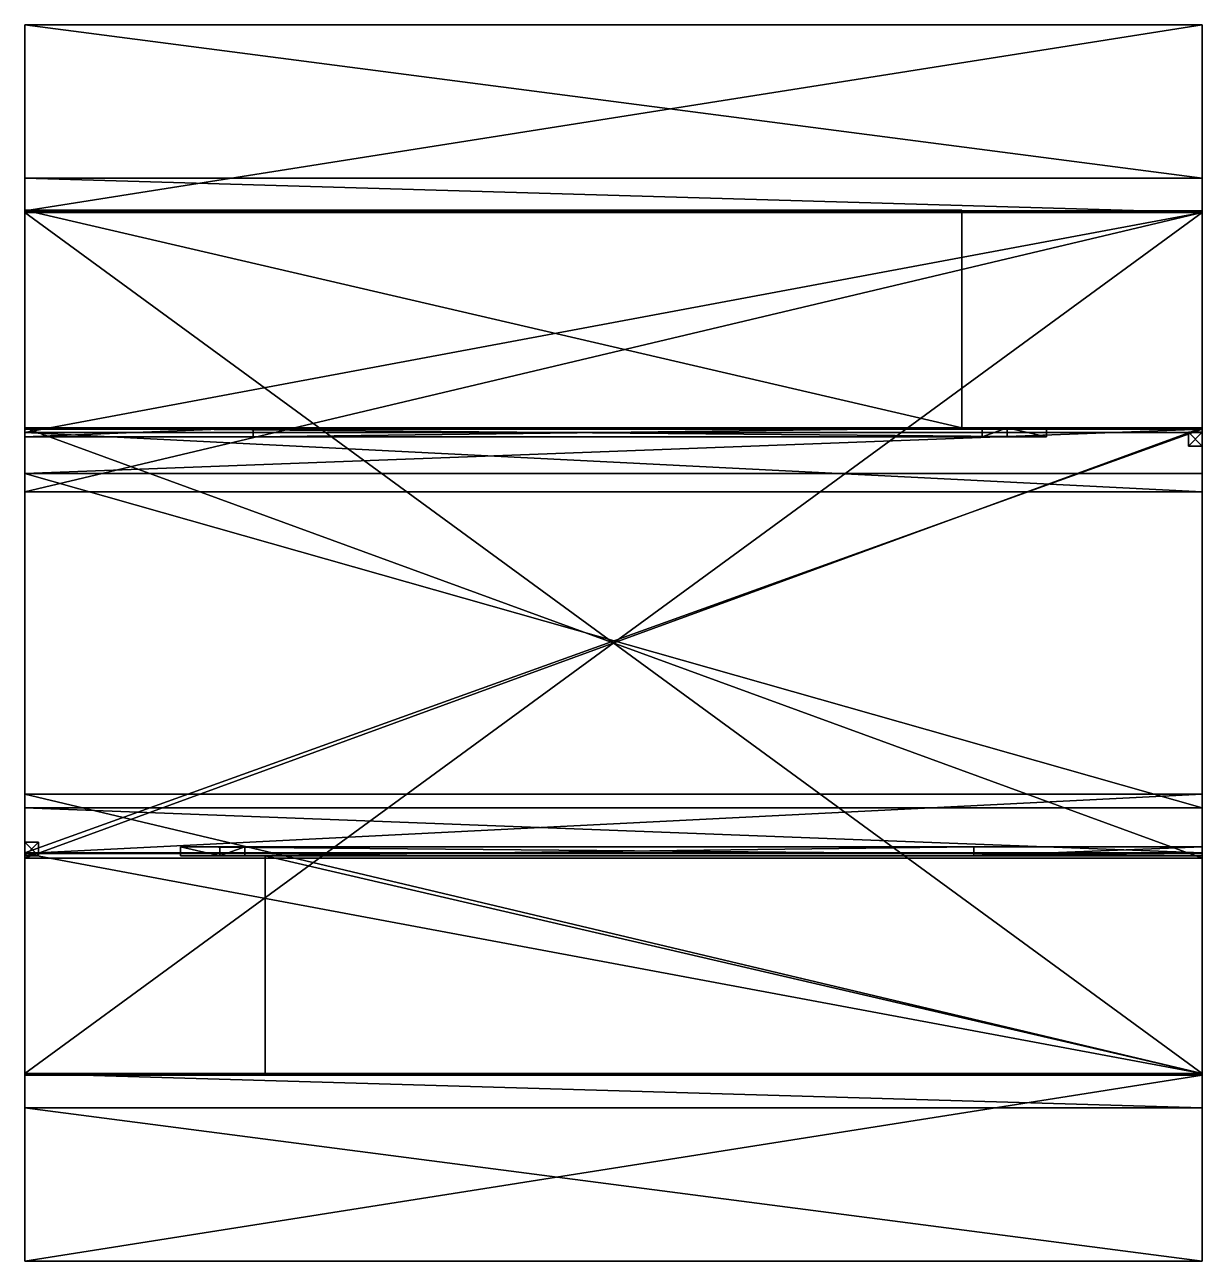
# Model space of a CAD drawing. Extents: x -9 to 505, y -352 to 188.
import ezdxf

# ---------------------------------------------------------------- set-up
doc = ezdxf.new("R2010")
doc.units = 0

msp = doc.modelspace()

# ---------------------------------------------------------------- meshes
at = {"layer": 'OBJECT000', "color": 50}
mesh = msp.add_polyface(dxfattribs=at)
corners = [(-9, -154, 160), (-9, -8, 160), (505, -8, 160), (505, -154, 160), (-9, 11.33348, 150), (-9, -173.565399, 150), (505, -173.565399, 150), (505, 11.33348, 150)]
mesh.append_faces([[corners[k] for k in face] for face in [(1, 3, 0), (1, 5, 4), (3, 7, 6), (0, 6, 5), (1, 7, 2), (5, 7, 4)]], dxfattribs={"vtx0": -1})
mesh.append_faces([[corners[k] for k in face] for face in [(1, 2, 3), (1, 0, 5), (3, 2, 7), (0, 3, 6), (1, 4, 7), (5, 6, 7)]], dxfattribs={"vtx2": -1})
at = {"layer": 'OBJECT001', "color": 50}
mesh = msp.add_polyface(dxfattribs=at)
corners = [(-9, -270, 99.886002), (-9, -173.985077, 150), (505, -173.985077, 150), (505, -270, 99.886002), (-9, -148, 150), (505, -148, 150), (-9, -270, 88), (505, -270, 88)]
mesh.append_faces([[corners[k] for k in face] for face in [(1, 3, 0), (1, 5, 2), (1, 6, 4), (3, 5, 7), (0, 7, 6), (4, 7, 5)]], dxfattribs={"vtx0": -1})
mesh.append_faces([[corners[k] for k in face] for face in [(1, 2, 3), (1, 4, 5), (1, 0, 6), (3, 2, 5), (0, 3, 7), (4, 6, 7)]], dxfattribs={"vtx2": -1})
at = {"layer": 'OBJECT002', "color": 50}
mesh = msp.add_polyface(dxfattribs=at)
corners = [(505, 9.988409, 150), (-9, 9.988409, 150), (-9, 106, 99.887589), (505, 106, 99.887589), (-9, -16, 150), (505, -16, 150), (-9, 106, 88), (505, 106, 88)]
mesh.append_faces([[corners[k] for k in face] for face in [(1, 3, 0), (1, 5, 4), (2, 4, 6), (0, 7, 5), (3, 6, 7), (4, 7, 6)]], dxfattribs={"vtx0": -1})
mesh.append_faces([[corners[k] for k in face] for face in [(1, 2, 3), (1, 0, 5), (2, 1, 4), (0, 3, 7), (3, 2, 6), (4, 5, 7)]], dxfattribs={"vtx2": -1})
at = {"layer": 'OBJECT003', "color": 50}
mesh = msp.add_polyface(dxfattribs=at)
corners = [(-9, 106, -283), (-9, -270, -283), (505, -270, -283), (505, 106, -283), (-9, -270, -272.722992), (-9, 106, -272.722992), (505, 106, -272.722992), (505, -270, -272.722992)]
mesh.append_faces([[corners[k] for k in face] for face in [(1, 3, 0), (1, 5, 4), (3, 7, 6), (0, 6, 5), (2, 4, 7), (5, 7, 4)]], dxfattribs={"vtx0": -1})
mesh.append_faces([[corners[k] for k in face] for face in [(1, 2, 3), (1, 0, 5), (3, 2, 7), (0, 3, 6), (2, 1, 4), (5, 6, 7)]], dxfattribs={"vtx2": -1})
at = {"layer": 'OBJECT004', "color": 50}
mesh = msp.add_polyface(dxfattribs=at)
corners = [(-9, 12, -96), (-9, -176, -96), (505, -176, -96), (505, 12, -96), (-9, -176, -86), (-9, 12, -86), (505, 12, -86), (505, -176, -86)]
mesh.append_faces([[corners[k] for k in face] for face in [(1, 3, 0), (1, 5, 4), (3, 7, 6), (0, 6, 5), (2, 4, 7), (5, 7, 4)]], dxfattribs={"vtx0": -1})
mesh.append_faces([[corners[k] for k in face] for face in [(1, 2, 3), (1, 0, 5), (3, 2, 7), (0, 3, 6), (2, 1, 4), (5, 6, 7)]], dxfattribs={"vtx2": -1})
at = {"layer": 'OBJECT005', "color": 50}
mesh = msp.add_polyface(dxfattribs=at)
corners = [(96.000046, -270, -272), (505, -270, -272), (505, -175, -272), (96.000046, -175, -272), (505, -175, -86.6381), (505, -270, -86.6381)]
mesh.append_faces([[corners[k] for k in face] for face in [(2, 4, 3), (1, 0, 5)]])
mesh.append_faces([[corners[k] for k in face] for face in [(1, 3, 0), (2, 5, 4), (3, 5, 0)]], dxfattribs={"vtx0": -1})
mesh.append_faces([[corners[k] for k in face] for face in [(1, 2, 3), (2, 1, 5), (3, 4, 5)]], dxfattribs={"vtx2": -1})
at = {"layer": 'OBJECT006', "color": 50}
mesh = msp.add_polyface(dxfattribs=at)
corners = [(-9, -270, -283), (-9, -270.778015, -283), (505, -270.778015, -283), (505, -270, -283), (-9, -270, 100.723022), (-9, -285, 85.715645), (-9, -352, -25.524427), (-9, -352, -150.360977), (505, -352, -150.360977), (505, -352, -25.524427), (505, -285, 85.715645), (505, -270, 100.723022)]
mesh.append_faces([[corners[k] for k in face] for face in [(1, 3, 0), (5, 0, 4), (2, 11, 3), (8, 6, 9), (10, 4, 11), (9, 5, 10), (2, 7, 8), (0, 11, 4)]], dxfattribs={"vtx0": -1})
mesh.append_faces([[corners[k] for k in face] for face in [(5, 7, 1), (5, 1, 0), (2, 9, 10), (2, 10, 11)]], dxfattribs={"vtx0": -1, "vtx2": -1})
mesh.append_faces([[corners[k] for k in face] for face in [(1, 2, 3), (5, 6, 7), (2, 8, 9), (8, 7, 6), (10, 5, 4), (9, 6, 5), (2, 1, 7), (0, 3, 11)]], dxfattribs={"vtx2": -1})
at = {"layer": 'OBJECT007', "color": 50}
mesh = msp.add_polyface(dxfattribs=at)
corners = [(-9, 106.777, -283), (-9, 106, -283), (505, 106, -283), (505, 106.777, -283), (-9, 188, -150.360977), (-9, 188, -25.524366), (-9, 121.036407, 85.623627), (-9, 106, 99.312302), (505, 121.036407, 85.623627), (505, 188, -25.524366), (505, 188, -150.360977), (505, 106, 99.312302)]
mesh.append_faces([[corners[k] for k in face] for face in [(1, 3, 0), (0, 7, 1), (9, 11, 8), (4, 9, 5), (5, 8, 6), (0, 10, 4), (2, 7, 11), (6, 11, 7)]], dxfattribs={"vtx0": -1})
mesh.append_faces([[corners[k] for k in face] for face in [(0, 5, 6), (0, 6, 7), (9, 3, 2), (9, 2, 11)]], dxfattribs={"vtx0": -1, "vtx2": -1})
mesh.append_faces([[corners[k] for k in face] for face in [(1, 2, 3), (0, 4, 5), (9, 10, 3), (4, 10, 9), (5, 9, 8), (0, 3, 10), (2, 1, 7), (6, 8, 11)]], dxfattribs={"vtx2": -1})
at = {"layer": 'OBJECT008', "color": 50}
mesh = msp.add_polyface(dxfattribs=at)
corners = [(499, 10, -86), (505, 10, -86), (505, 4, -86), (499, 4, -86), (499, 4, -273), (505, 4, -273), (505, 10, -273), (499, 10, -273)]
mesh.append_faces([[corners[k] for k in face] for face in [(1, 3, 0), (5, 7, 4), (3, 7, 0), (5, 1, 6), (0, 6, 1), (4, 2, 5)]], dxfattribs={"vtx0": -1})
mesh.append_faces([[corners[k] for k in face] for face in [(1, 2, 3), (5, 6, 7), (3, 4, 7), (5, 2, 1), (0, 7, 6), (4, 3, 2)]], dxfattribs={"vtx2": -1})
at = {"layer": 'OBJECT009', "color": 50}
mesh = msp.add_polyface(dxfattribs=at)
corners = [(-9, -169, -86), (-3, -169, -86), (-3, -175, -86), (-9, -175, -86), (-9, -175, -273), (-3, -175, -273), (-3, -169, -273), (-9, -169, -273)]
mesh.append_faces([[corners[k] for k in face] for face in [(1, 3, 0), (5, 7, 4), (3, 7, 0), (5, 1, 6), (0, 6, 1), (4, 2, 5)]], dxfattribs={"vtx0": -1})
mesh.append_faces([[corners[k] for k in face] for face in [(1, 2, 3), (5, 6, 7), (3, 4, 7), (5, 2, 1), (0, 7, 6), (4, 3, 2)]], dxfattribs={"vtx2": -1})
at = {"layer": 'OBJECT010', "color": 50}
mesh = msp.add_polyface(dxfattribs=at)
corners = [(405.320282, -171, -87), (505, -171, -87), (505, -175, -87), (405.320282, -175, -87), (59, -175, -272), (505, -175, -272), (505, -171, -272), (59, -171, -272), (87.057663, -171, -218.475998), (76.157806, -171, -229.765137), (76.157806, -175, -229.765137), (87.057663, -175, -218.475998)]
mesh.append_faces([[corners[k] for k in face] for face in [(1, 3, 0), (5, 7, 4), (5, 1, 6), (6, 9, 7), (4, 2, 5), (0, 11, 8), (7, 10, 4), (8, 10, 9)]], dxfattribs={"vtx0": -1})
mesh.append_faces([[corners[k] for k in face] for face in [(6, 0, 8), (6, 8, 9), (4, 11, 3), (4, 3, 2)]], dxfattribs={"vtx0": -1, "vtx2": -1})
mesh.append_faces([[corners[k] for k in face] for face in [(1, 2, 3), (5, 6, 7), (5, 2, 1), (6, 1, 0), (4, 10, 11), (0, 3, 11), (7, 9, 10), (8, 11, 10)]], dxfattribs={"vtx2": -1})
at = {"layer": 'OBJECT011', "color": 50}
mesh = msp.add_polyface(dxfattribs=at)
corners = [(90.679718, 8, -87), (-9, 8, -87), (-9, 12, -87), (90.679718, 12, -87), (437, 12, -272), (-9, 12, -272), (-9, 8, -272), (437, 8, -272), (408.942322, 8, -218.475998), (419.842194, 8, -229.765137), (419.842194, 12, -229.765137), (408.942322, 12, -218.475998)]
mesh.append_faces([[corners[k] for k in face] for face in [(1, 3, 0), (5, 7, 4), (5, 1, 6), (6, 9, 7), (4, 2, 5), (0, 11, 8), (7, 10, 4), (8, 10, 9)]], dxfattribs={"vtx0": -1})
mesh.append_faces([[corners[k] for k in face] for face in [(6, 0, 8), (6, 8, 9), (4, 11, 3), (4, 3, 2)]], dxfattribs={"vtx0": -1, "vtx2": -1})
mesh.append_faces([[corners[k] for k in face] for face in [(1, 2, 3), (5, 6, 7), (5, 2, 1), (6, 1, 0), (4, 10, 11), (0, 3, 11), (7, 9, 10), (8, 11, 10)]], dxfattribs={"vtx2": -1})
at = {"layer": 'OBJECT012', "color": 50}
mesh = msp.add_polyface(dxfattribs=at)
corners = [(399.999939, 107, -272), (-9, 107, -272), (-9, 12, -272), (399.999939, 12, -272), (-9, 12, -86.6381), (-9, 107, -86.6381)]
mesh.append_faces([[corners[k] for k in face] for face in [(2, 4, 3), (1, 0, 5)]])
mesh.append_faces([[corners[k] for k in face] for face in [(1, 3, 0), (2, 5, 4), (3, 5, 0)]], dxfattribs={"vtx0": -1})
mesh.append_faces([[corners[k] for k in face] for face in [(1, 2, 3), (2, 1, 5), (3, 4, 5)]], dxfattribs={"vtx2": -1})

doc.saveas('drawing.dxf')
